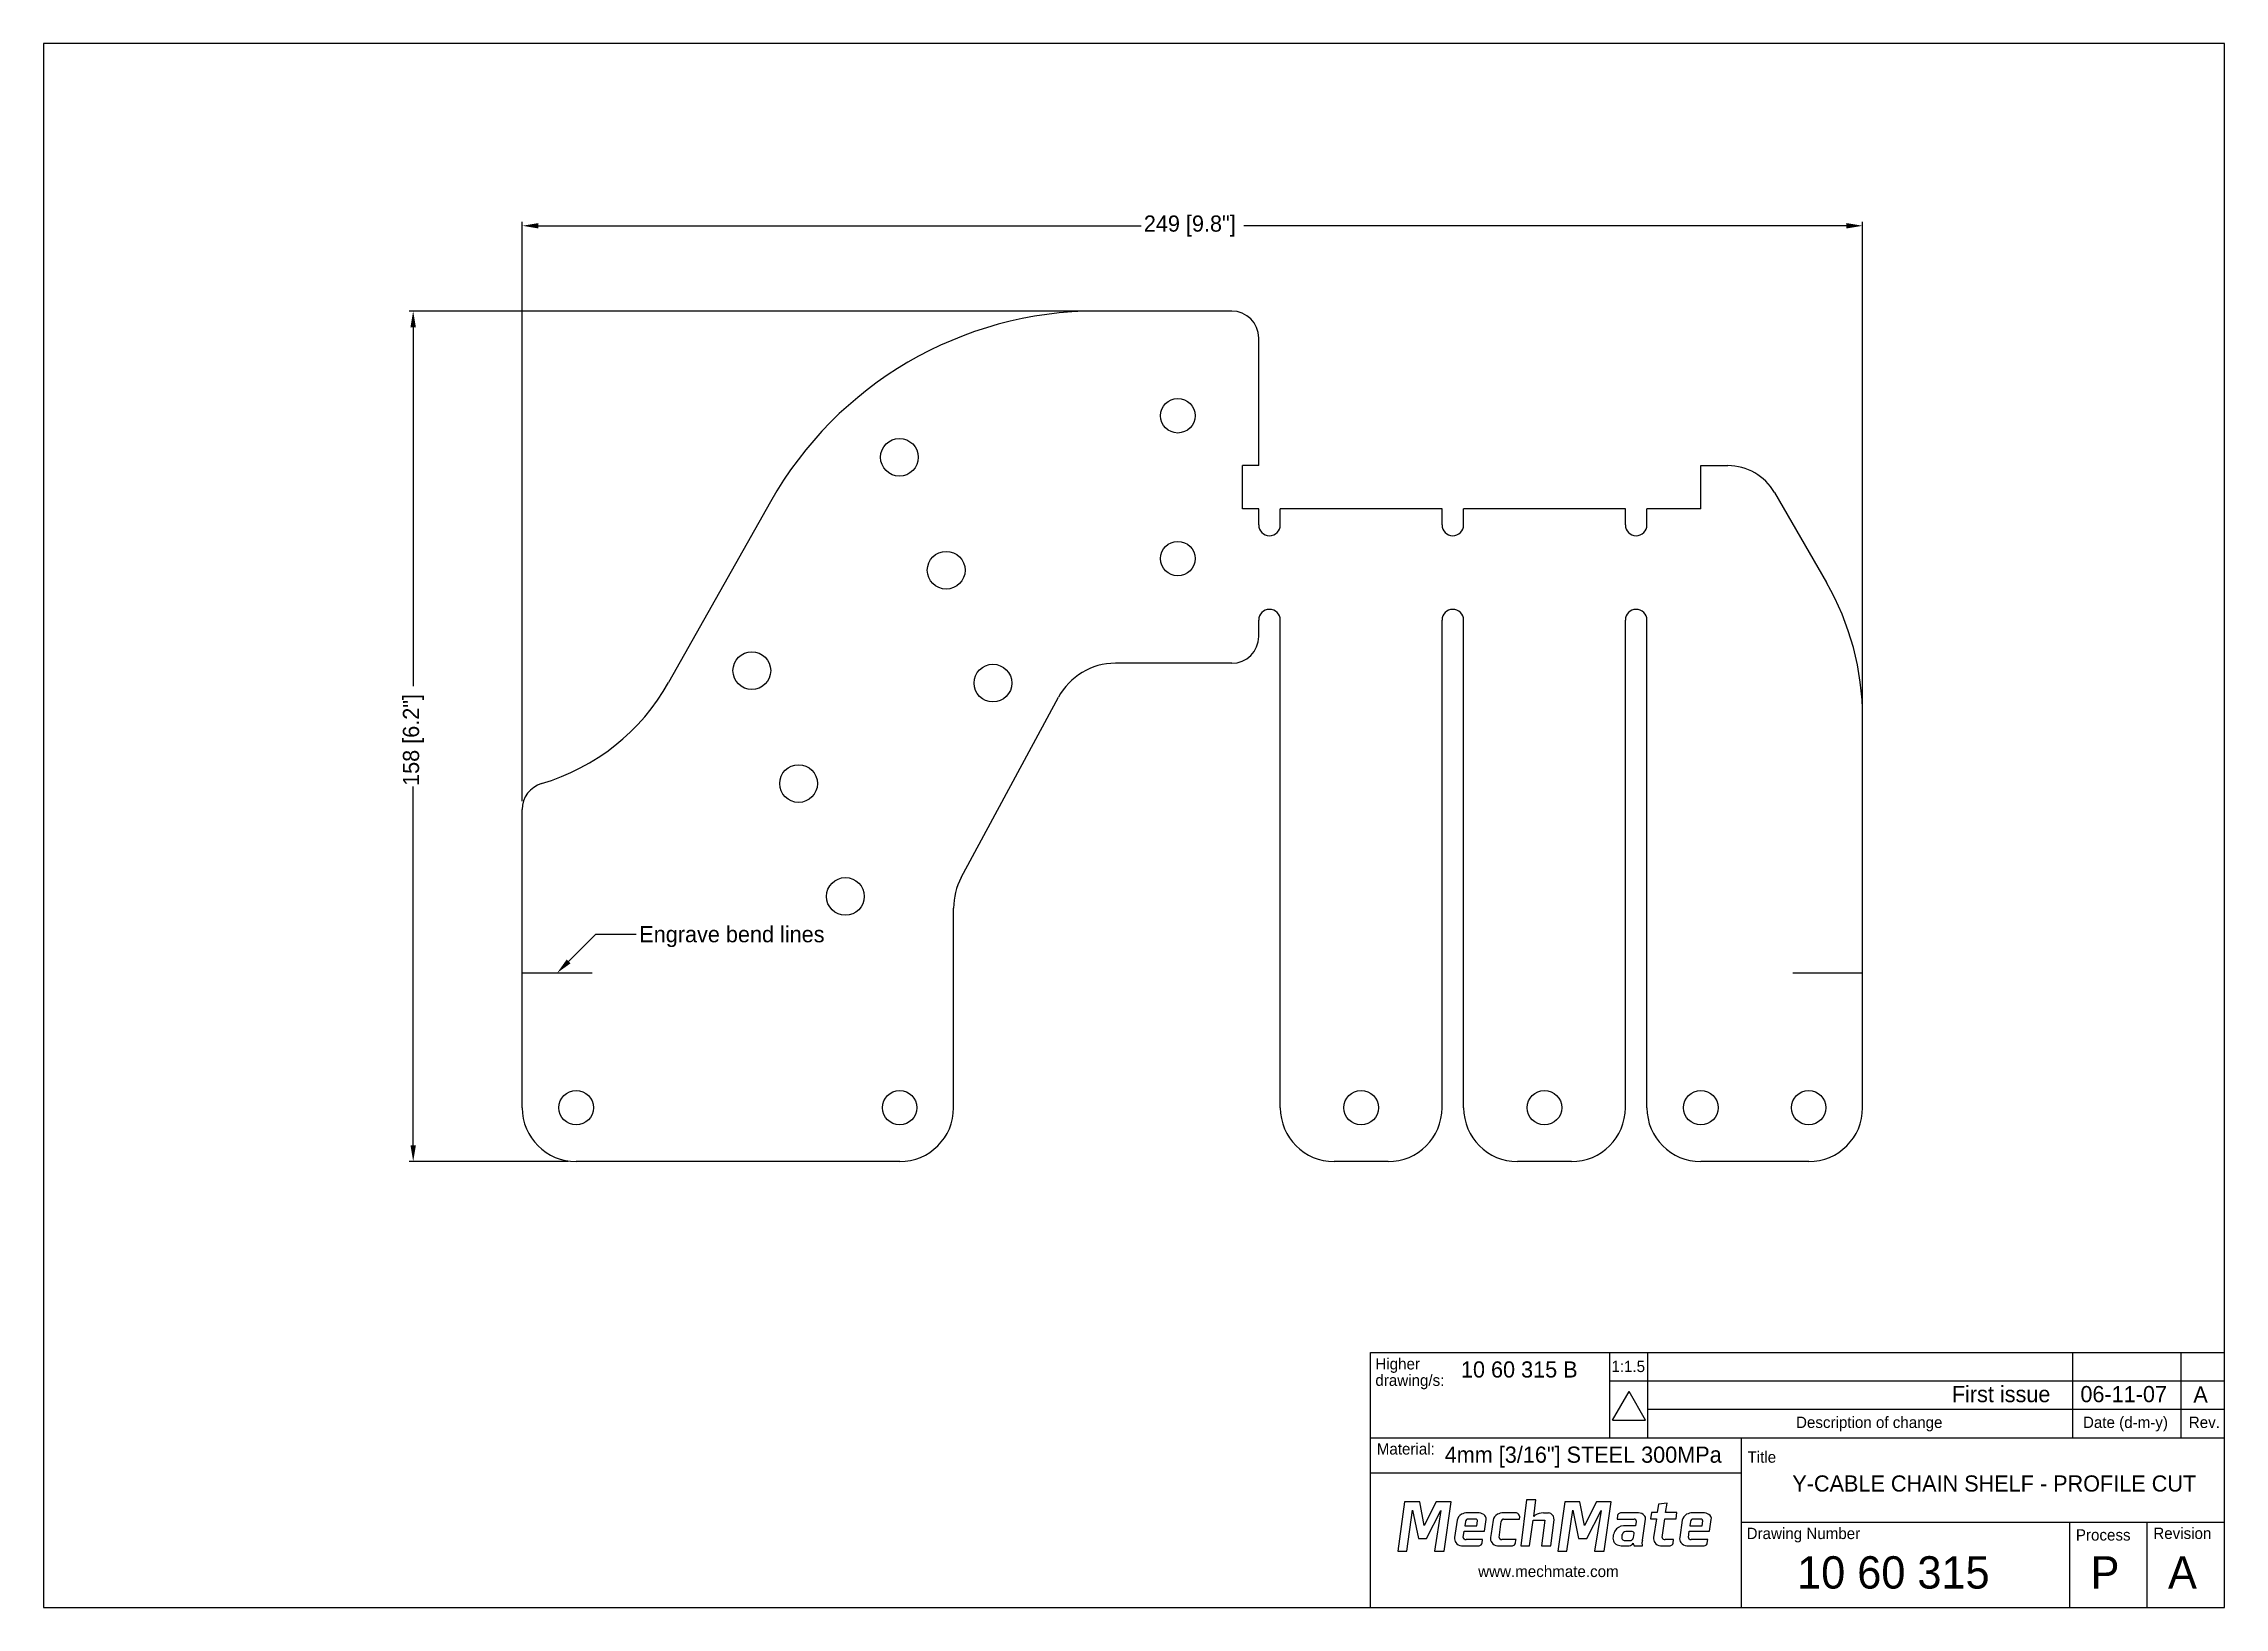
# Model space of a CAD drawing. Extents: x 220 to 624, y 370 to 660.
import ezdxf
from ezdxf.enums import TextEntityAlignment as Align

# ---------------------------------------------------------------- set-up
doc = ezdxf.new("R2010")
doc.units = 0
doc.header["$LTSCALE"] = 10
doc.layers.get('0').update_dxf_attribs({"color": 221, "linetype": 'CONTINUOUS'})
doc.layers.get('DEFPOINTS').update_dxf_attribs({"linetype": 'CONTINUOUS'})
for name, color, linetype in [('01_FRAME', 4, 'CONTINUOUS'), ('10_OUTLINE', 2, 'CONTINUOUS'), ('50_DIMENSIONS', 7, 'CONTINUOUS'), ('62_TEXT', 7, 'CONTINUOUS')]:
    doc.layers.add(name, color=color, linetype=linetype)
doc.styles.add('MECHTRONICS', font='txt', dxfattribs={"height": 3})
doc.dimstyles.get("Standard").update_dxf_attribs({"dimtxt": 0.18, "dimasz": 0.18, "dimexe": 0.18, "dimexo": 0.0625, "dimgap": 0.09, "dimtad": 0, "dimtih": 1, "dimtoh": 1, "dimzin": 0, "dimcen": 0.09, "dimazin": 3, "dimtfac": 1, "dimtofl": 0, "dimtmove": 0, "dimatfit": 3})

# ---------------------------------------------------------------- blocks, each defined once
blk = doc.blocks.new('*U4')
at = {"layer": '50_DIMENSIONS', "color": 0, "style": 'MECHTRONICS'}
blk.add_text('249 [9.8"]', height=3, dxfattribs=at).set_placement((423.82, 625.21))
blk = doc.blocks.new('*D2')
at = {"layer": '50_DIMENSIONS', "color": 7}
for p, q in [((308.54, 519.54), (308.54, 627.05)), ((557.12, 536.61), (557.12, 627.05)), ((311.54, 626.3), (423.32, 626.3)), ((554.12, 626.3), (442.34, 626.3))]:
    blk.add_line(p, q, dxfattribs=at)
for points in [[(311.54, 626.8), (311.54, 625.8), (308.54, 626.3)], [(554.12, 626.8), (554.12, 625.8), (557.12, 626.3)]]:
    blk.add_solid(points, dxfattribs=at)
at = {"layer": 'DEFPOINTS', "color": 0}
for p in [(557.12, 626.3), (557.12, 535.11), (308.54, 518.04)]:
    blk.add_point(p, dxfattribs=at)
at = {"layer": '50_DIMENSIONS'}
blk.add_blockref('*U4', (0, 0), dxfattribs=at)
blk = doc.blocks.new('*U5')
at = {"layer": '50_DIMENSIONS', "color": 0, "style": 'MECHTRONICS'}
blk.add_text('158 [6.2"]', height=3, rotation=90, dxfattribs=at).set_placement((289.4, 522.4))
blk = doc.blocks.new('*D3')
at = {"layer": '50_DIMENSIONS', "color": 7}
for p, q in [((413.62, 610.48), (287.56, 610.48)), ((288.31, 607.48), (288.31, 540.92)), ((288.31, 455.71), (288.31, 522.27)), ((317.04, 452.71), (287.56, 452.71))]:
    blk.add_line(p, q, dxfattribs=at)
for points in [[(287.81, 607.48), (288.81, 607.48), (288.31, 610.48)], [(287.81, 455.71), (288.81, 455.71), (288.31, 452.71)]]:
    blk.add_solid(points, dxfattribs=at)
at = {"layer": 'DEFPOINTS', "color": 0}
for p in [(288.31, 610.48), (415.12, 610.48), (318.54, 452.71)]:
    blk.add_point(p, dxfattribs=at)
at = {"layer": '50_DIMENSIONS'}
blk.add_blockref('*U5', (0, 0), dxfattribs=at)
blk = doc.blocks.new('*U6')
at = {"layer": '62_TEXT'}
blk.add_lwpolyline([(317.13, 489.83), (322.19, 494.89), (329.69, 494.89)], dxfattribs=at)
blk.add_solid([(317.48, 489.47), (315.01, 487.71), (316.77, 490.18)], dxfattribs=at)
blk = doc.blocks.new('*U7')
at = {"layer": '62_TEXT', "style": 'MECHTRONICS'}
blk.add_text('Engrave bend lines', height=3, dxfattribs=at).set_placement((330.25, 493.39))

msp = doc.modelspace()

# ---------------------------------------------------------------- linework, layer by layer
for p, q in [((308.535, 487.707), (321.478, 487.707)), ((544.177, 487.707), (557.119, 487.707))]:
    msp.add_line(p, q)
at = {"layer": '01_FRAME', "color": 4}
for p, q in [((219.769, 660.093), (219.769, 370.013)), ((624.219, 660.093), (219.769, 660.093)), ((624.219, 370.013), (624.219, 660.093)), ((465.854, 370.013), (465.854, 417.302)), ((465.854, 417.302), (510.224, 417.302)), ((510.224, 401.484), (510.224, 417.302)), ((465.854, 401.484), (510.224, 401.484)), ((510.224, 401.484), (624.219, 401.484)), ((534.619, 401.484), (534.619, 370.013)), ((465.854, 394.964), (534.619, 394.964)), ((534.619, 385.818), (624.219, 385.818)), ((219.769, 370.013), (624.219, 370.013))]:
    msp.add_line(p, q, dxfattribs=at)
at = {"layer": '01_FRAME', "color": 8}
for p, q in [((510.224, 417.302), (624.219, 417.302)), ((517.31, 401.484), (517.31, 417.365)), ((596.127, 401.484), (596.127, 417.352)), ((616.214, 401.484), (616.214, 417.352)), ((510.224, 412.034), (624.219, 412.034)), ((517.31, 406.765), (624.219, 406.765)), ((595.502, 385.818), (595.502, 370.013)), ((609.861, 385.818), (609.861, 370.013))]:
    msp.add_line(p, q, dxfattribs=at)
at = {"layer": '01_FRAME', "color": 7}
for p, q in [((510.738, 404.766), (513.804, 410.076)), ((516.87, 404.766), (513.804, 410.076)), ((510.738, 404.766), (516.87, 404.766)), ((472.192, 389.58), (470.897, 380.425)), ((475.005, 389.58), (472.192, 389.58)), ((475.836, 385.207), (475.005, 389.58)), ((478.047, 389.58), (475.836, 385.207)), ((480.82, 389.58), (478.047, 389.58)), ((479.508, 380.425), (480.82, 389.58)), ((494.784, 389.968), (493.717, 381.411)), ((496.531, 389.968), (494.784, 389.968)), ((496.166, 386.904), (496.531, 389.968)), ((501.888, 389.58), (500.593, 380.425)), ((504.701, 389.58), (501.888, 389.58)), ((505.532, 385.207), (504.701, 389.58)), ((507.743, 389.58), (505.532, 385.207)), ((510.516, 389.58), (507.743, 389.58)), ((509.204, 380.425), (510.516, 389.58)), ((519.291, 389.169), (519.047, 387.593)), ((520.846, 389.346), (519.291, 389.169)), ((520.592, 387.593), (520.846, 389.346)), ((472.581, 380.425), (473.664, 388.047)), ((473.664, 388.047), (474.73, 382.799)), ((476.26, 382.799), (478.924, 388.013)), ((478.924, 388.013), (477.732, 380.425)), ((481.93, 386.189), (481.446, 383.006)), ((483.45, 385.956), (483.354, 385.151)), ((483.354, 385.151), (485.591, 385.151)), ((486.035, 387.55), (483.799, 387.55)), ((485.316, 386.39), (483.889, 386.39)), ((485.591, 385.151), (485.715, 386.051)), ((486.983, 384.16), (487.307, 386.336)), ((488.59, 386.189), (488.22, 383.698)), ((489.709, 382.972), (490.112, 385.959)), ((492.742, 387.55), (490.458, 387.55)), ((490.55, 386.397), (493.459, 386.397)), ((493.459, 386.397), (493.523, 386.796)), ((495.352, 381.411), (496.026, 386.186)), ((496.026, 386.186), (498.195, 386.186)), ((498.195, 386.186), (497.591, 381.411)), ((497.921, 387.55), (498.877, 387.55)), ((499.297, 381.411), (499.907, 386.238)), ((502.277, 380.425), (503.36, 388.047)), ((503.36, 388.047), (504.426, 382.799)), ((505.956, 382.799), (508.62, 388.013)), ((508.62, 388.013), (507.428, 380.425)), ((511.685, 387.063), (511.616, 386.395)), ((511.616, 386.395), (514.733, 386.395)), ((515.588, 387.571), (512.4, 387.571)), ((515.007, 385.126), (512.792, 385.126)), ((515.122, 385.956), (515.007, 385.126)), ((515.131, 386.056), (515.122, 385.956)), ((516.273, 382.498), (516.86, 386.356)), ((517.954, 387.593), (517.755, 386.463)), ((517.755, 386.463), (518.885, 386.463)), ((519.047, 387.593), (517.954, 387.593)), ((518.885, 386.463), (518.355, 383.003)), ((519.958, 382.968), (520.454, 386.463)), ((520.454, 386.463), (522.53, 386.463)), ((522.669, 387.593), (520.592, 387.593)), ((522.53, 386.463), (522.669, 387.593)), ((523.686, 386.189), (523.202, 383.006)), ((525.206, 385.956), (525.11, 385.151)), ((525.11, 385.151), (527.347, 385.151)), ((527.791, 387.55), (525.555, 387.55)), ((527.072, 386.39), (525.645, 386.39)), ((527.347, 385.151), (527.471, 386.051)), ((528.739, 384.16), (529.063, 386.336)), ((470.897, 380.425), (472.581, 380.425)), ((474.73, 382.799), (476.26, 382.799)), ((477.732, 380.425), (479.508, 380.425)), ((482.761, 381.438), (485.861, 381.438)), ((483.051, 382.972), (483.199, 384.16)), ((483.199, 384.16), (486.983, 384.16)), ((486.636, 382.614), (483.568, 382.614)), ((486.567, 381.945), (486.636, 382.614)), ((486.983, 384.16), (486.983, 384.16)), ((488.22, 383.698), (488.105, 383.006)), ((489.42, 381.438), (490.62, 381.438)), ((490.62, 382.614), (490.227, 382.614)), ((492.846, 382.614), (490.62, 382.614)), ((490.62, 381.438), (492.059, 381.438)), ((492.765, 381.945), (492.834, 382.545)), ((492.834, 382.545), (492.846, 382.614)), ((493.717, 381.411), (495.352, 381.411)), ((493.717, 381.411), (493.717, 381.411)), ((497.591, 381.411), (499.297, 381.411)), ((500.593, 380.425), (502.277, 380.425)), ((504.426, 382.799), (505.956, 382.799)), ((507.428, 380.425), (509.204, 380.425)), ((512.354, 381.436), (513.831, 381.436)), ((512.931, 382.424), (514.042, 382.402)), ((514.414, 384.061), (513.233, 384.061)), ((514.639, 382.981), (514.773, 383.722)), ((514.73, 381.459), (516.322, 381.459)), ((516.322, 381.459), (516.262, 382.141)), ((519.67, 381.435), (521.271, 381.435)), ((519.67, 381.435), (519.785, 381.435)), ((522.046, 382.611), (520.476, 382.611)), ((521.977, 381.942), (522.046, 382.611)), ((524.517, 381.438), (527.617, 381.438)), ((524.807, 382.972), (524.955, 384.16)), ((524.955, 384.16), (528.739, 384.16)), ((528.393, 382.614), (525.324, 382.614)), ((528.323, 381.945), (528.393, 382.614)), ((528.739, 384.16), (528.739, 384.16))]:
    msp.add_line(p, q, dxfattribs=at)
for centre, radius, start, end in [((483.391, 385.957), 1.479, 116.43431, 170.97375), ((483.88, 384.973), 2.578, 91.80945, 116.43431), ((483.979, 385.88), 0.534, 129.97887, 171.82155), ((483.902, 385.99), 0.4, 91.82976, 131.7115), ((485.336, 385.98), 0.411, 41.69426, 92.74167), ((485.43, 386.064), 0.285, 357.49651, 41.69426), ((485.886, 385.897), 1.66, 44.53258, 84.85299), ((486.456, 386.458), 0.86, 351.79615, 44.53258), ((490.051, 385.957), 1.479, 116.43431, 170.97375), ((490.54, 384.973), 2.578, 91.80945, 116.43431), ((490.64, 385.886), 0.534, 129.97887, 171.82155), ((490.563, 385.997), 0.4, 91.82976, 131.7115), ((492.765, 386.768), 0.783, 29.01714, 91.67004), ((492.916, 386.851), 0.61, 354.75279, 29.01714), ((496.723, 386.577), 0.646, 118.12841, 149.55028), ((498.036, 384.12), 3.432, 91.93371, 118.12841), ((498.891, 386.777), 0.773, 57.03057, 91.05842), ((498.598, 386.325), 1.311, 356.16226, 57.03057), ((512.833, 383.226), 1.9, 91.21139, 150.30133), ((512.191, 386.981), 0.513, 130.98421, 170.70616), ((512.398, 386.742), 0.829, 89.86228, 130.98421), ((514.753, 385.984), 0.411, 41.69426, 92.74167), ((514.847, 386.068), 0.285, 357.49651, 41.69426), ((515.439, 385.918), 1.66, 44.53258, 84.85299), ((516.01, 386.479), 0.86, 351.79615, 44.53258), ((525.147, 385.957), 1.479, 116.43431, 170.97375), ((525.636, 384.973), 2.578, 91.80945, 116.43431), ((525.735, 385.88), 0.534, 129.97887, 171.82155), ((525.658, 385.99), 0.4, 91.82976, 131.7115), ((527.092, 385.98), 0.411, 41.69426, 92.74167), ((527.186, 386.064), 0.285, 357.49651, 41.69426), ((527.642, 385.897), 1.66, 44.53258, 84.85299), ((528.212, 386.458), 0.86, 351.79615, 44.53258), ((482.866, 382.825), 1.432, 172.72156, 213.37814), ((482.784, 382.771), 1.333, 213.37814, 269.02243), ((483.359, 382.974), 0.309, 180.44368, 242.05495), ((483.565, 383.362), 0.748, 242.05495, 270.25019), ((485.857, 382.273), 0.835, 269.68812, 309.8516), ((486.068, 382.019), 0.504, 309.8516, 351.61013), ((489.525, 382.825), 1.432, 172.72156, 213.37814), ((489.443, 382.771), 1.333, 213.37814, 269.02243), ((490.018, 382.974), 0.309, 180.44368, 242.05495), ((490.223, 383.362), 0.748, 242.05495, 270.25019), ((492.055, 382.273), 0.835, 269.68812, 309.8516), ((492.266, 382.019), 0.504, 309.8516, 351.61013), ((512.572, 382.913), 1.75, 172.84077, 205.63065), ((513.611, 382.782), 2.797, 150.30133, 172.84077), ((511.854, 382.568), 0.952, 205.63065, 237.51102), ((512.483, 383.557), 2.125, 237.51102, 266.51006), ((514.125, 383.007), 1.669, 164.78825, 186.82015), ((512.856, 382.844), 0.389, 185.1713, 236.50138), ((507.049, 385.039), 5.694, 343.74206, 345.59023), ((513.097, 383.465), 0.556, 126.79742, 163.58375), ((512.963, 383.006), 0.583, 236.50138, 266.8299), ((513.224, 383.283), 0.778, 89.35534, 126.25018), ((513.639, 382.505), 1.086, 280.14162, 328.8639), ((513.927, 383.093), 0.701, 279.45656, 324.9294), ((514.395, 383.651), 0.411, 41.69426, 92.74167), ((513.709, 383.246), 0.967, 324.9294, 344.11882), ((516.147, 382.2), 1.599, 189.25185, 207.62546), ((514.489, 383.735), 0.285, 357.49651, 41.69426), ((517.756, 382.273), 1.5, 171.34562, 185.04353), ((519.775, 382.822), 1.432, 172.72156, 213.37814), ((519.692, 382.767), 1.333, 213.37814, 269.02243), ((520.267, 382.971), 0.309, 180.44368, 242.05495), ((520.473, 383.358), 0.748, 242.05495, 270.25019), ((521.266, 382.269), 0.835, 269.68812, 309.8516), ((521.478, 382.016), 0.504, 309.8516, 351.61013), ((524.622, 382.825), 1.432, 172.72156, 213.37814), ((524.54, 382.771), 1.333, 213.37814, 269.02243), ((525.115, 382.974), 0.309, 180.44368, 242.05495), ((525.321, 383.362), 0.748, 242.05495, 270.25019), ((527.613, 382.273), 0.835, 269.68812, 309.8516), ((527.825, 382.019), 0.504, 309.8516, 351.61013)]:
    msp.add_arc(centre, radius, start, end, dxfattribs=at)
at = {"layer": '10_OUTLINE', "color": 2}
for p, q in [((440.119, 610.476), (415.119, 610.476)), ((445.119, 581.809), (445.119, 605.476)), ((445.119, 581.809), (442.119, 581.809)), ((442.119, 573.809), (442.119, 581.809)), ((527.119, 573.809), (527.119, 581.809)), ((527.119, 581.809), (532.119, 581.809)), ((354.575, 575.102), (335.674, 541.566)), ((540.779, 576.809), (550.42, 560.11)), ((445.119, 573.809), (442.119, 573.809)), ((445.119, 570.809), (445.119, 573.809)), ((479.119, 573.809), (449.119, 573.809)), ((449.119, 570.809), (449.119, 573.809)), ((479.119, 570.809), (479.119, 573.809)), ((513.119, 573.809), (483.119, 573.809)), ((483.119, 570.809), (483.119, 573.809)), ((513.119, 570.809), (513.119, 573.809)), ((527.119, 573.809), (517.119, 573.809)), ((517.119, 570.809), (517.119, 573.809)), ((445.119, 550.142), (445.119, 553.142)), ((449.119, 462.707), (449.119, 553.142)), ((479.119, 462.707), (479.119, 553.142)), ((483.119, 462.707), (483.119, 553.142)), ((513.119, 462.707), (513.119, 553.142)), ((517.119, 462.707), (517.119, 553.142)), ((440.119, 545.142), (418.535, 545.142)), ((389.969, 505.395), (407.969, 538.831)), ((557.119, 462.707), (557.119, 535.11)), ((308.535, 462.707), (308.535, 518.038)), ((388.535, 462.707), (388.535, 499.707)), ((378.535, 452.707), (318.535, 452.707)), ((469.119, 452.707), (459.119, 452.707)), ((503.119, 452.707), (493.119, 452.707)), ((547.119, 452.707), (527.119, 452.707))]:
    msp.add_line(p, q, dxfattribs=at)
for centre, radius in [((430.119, 591.059), 3.2), ((378.489, 583.35), 3.5), ((430.119, 564.559), 3.2), ((387.163, 562.408), 3.5), ((351.116, 543.776), 3.5), ((395.837, 541.467), 3.5), ((359.791, 522.835), 3.5), ((368.465, 501.894), 3.5), ((318.535, 462.707), 3.2), ((378.535, 462.707), 3.2), ((464.119, 462.707), 3.2), ((498.119, 462.707), 3.2), ((527.119, 462.707), 3.2), ((547.119, 462.707), 3.2)]:
    msp.add_circle(centre, radius, dxfattribs=at)
for centre, radius, start, end in [((415.119, 540.977), 69.498, 90, 150.59313), ((440.119, 605.476), 5, 0, 90), ((532.119, 571.809), 10, 30, 90), ((447.119, 570.809), 2, 180, 0), ((481.119, 570.809), 2, 180, 0), ((515.119, 570.809), 2, 180, 0), ((507.119, 535.11), 50, 0, 30), ((447.119, 553.142), 2, 0, 180), ((481.119, 553.142), 2, 0, 180), ((515.119, 553.142), 2, 0, 180), ((440.119, 550.142), 5, 270, 0), ((418.535, 533.142), 12, 90, 151.70422), ((300.828, 561.207), 40, 286.40248, 330.59313), ((313.535, 518.038), 5, 106.40248, 180), ((400.535, 499.707), 12, 151.70422, 180), ((318.535, 462.707), 10, 180, 270), ((378.535, 462.707), 10, 270, 0), ((459.119, 462.707), 10, 180, 270), ((469.119, 462.707), 10, 270, 0), ((493.119, 462.707), 10, 180, 270), ((503.119, 462.707), 10, 270, 0), ((527.119, 462.707), 10, 180, 270), ((547.119, 462.707), 10, 270, 0)]:
    msp.add_arc(centre, radius, start, end, dxfattribs=at)

# ---------------------------------------------------------------- block references
at = {"layer": '50_DIMENSIONS'}
for name in ['*U6', '*U7']:
    msp.add_blockref(name, (0, 0), dxfattribs=at)

# ---------------------------------------------------------------- texts
at = {"layer": '01_FRAME', "color": 8, "style": 'MECHTRONICS'}
for s, p in [('drawing/s:', (466.761, 411.102)), ('Higher', (466.761, 414.143)), ('1:1.5', (510.531, 413.668)), ('Description of change', (544.77, 403.294)), ('Date (d-m-y)', (597.994, 403.294)), ('Rev.', (617.62, 403.294)), ('Material:', (467.015, 398.371)), ('Title', (535.78, 396.848)), ('Drawing Number', (535.609, 382.686)), ('Process', (596.677, 382.406)), ('Revision', (611.035, 382.709)), ('www.mechmate.com', (485.824, 375.643))]:
    msp.add_text(s, height=2.1, dxfattribs=at).set_placement(p)
at = {"layer": '01_FRAME', "color": 7, "style": 'MECHTRONICS'}
for s, p in [('First issue', (573.672, 408.08)), ('A', (618.464, 408.009))]:
    msp.add_text(s, height=3, dxfattribs=at).set_placement(p)
at = {"layer": '62_TEXT', "style": 'MECHTRONICS'}
for s, height, p in [('10 60 315 B', 3, (482.629, 412.65)), ('06-11-07', 3, (597.517, 408.08)), ('4mm [3/16"] STEEL 300MPa', 3, (479.618, 396.843)), ('10 60 315', 6, (544.98, 373.502)), ('P', 6, (599.408, 373.502)), ('A', 6, (613.766, 373.502))]:
    msp.add_text(s, height=height, dxfattribs=at).set_placement(p)
msp.add_text('Y-CABLE CHAIN SHELF - PROFILE CUT', height=3, dxfattribs=at).set_placement((581.536, 391.499), align=Align.CENTER)

# ---------------------------------------------------------------- dimensions: what is measured, and where the dimension line sits
at = {"layer": '50_DIMENSIONS'}
dim = msp.add_linear_dim(base=(557.119, 626.301), p1=(308.535, 518.038), p2=(557.119, 535.11), dimstyle='Standard', dxfattribs=at)
dim.commit()
dim.dimension.update_dxf_attribs({"geometry": '*D2', "text_midpoint": (432.827, 626.301)})
dim = msp.add_linear_dim(base=(288.309, 610.476), p1=(318.535, 452.707), p2=(415.119, 610.476), angle=90, dimstyle='Standard', dxfattribs=at)
dim.commit()
dim.dimension.update_dxf_attribs({"geometry": '*D3', "text_midpoint": (288.309, 531.591)})

doc.saveas('drawing.dxf')
